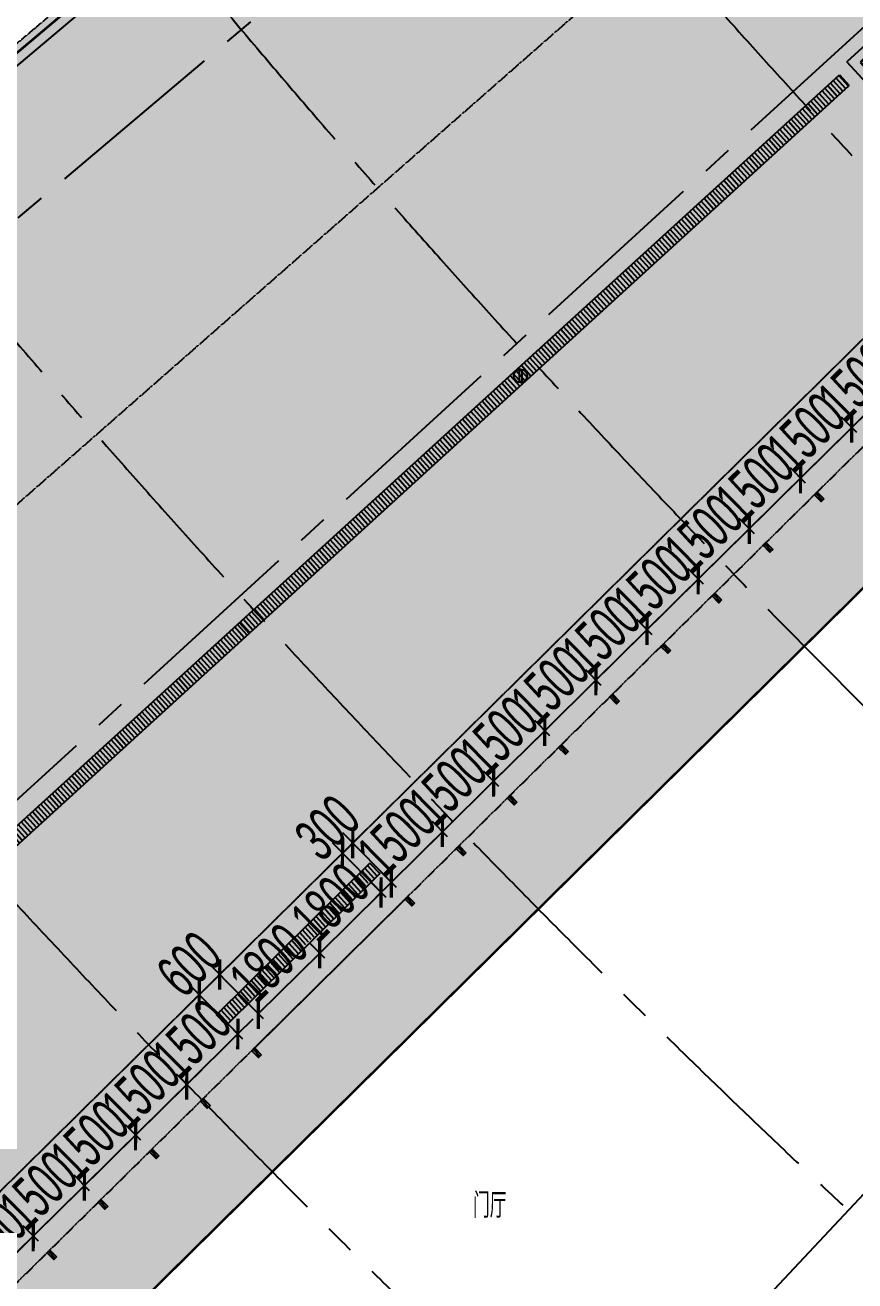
# Model space of a CAD drawing. Extents: x -668578 to 2331563, y -1202445 to 1620273.
# Drawn here: x 427372 to 444679, y 121794 to 147993 of the extents above; entities that cross this region are included whole.
import ezdxf

# ---------------------------------------------------------------- set-up
doc = ezdxf.new("R2010")
doc.units = 0
for name, pattern in [('CENTER2', [28.575, 19.05, -3.175, 3.175, -3.175]), ('DASH', [0.35, 0.25, -0.1]), ('DASHED2', [9.525, 6.35, -3.175]), ('DOT2', [0.125, 0, -0.125])]:
    doc.linetypes.add(name, pattern=pattern)
doc.layers.get('0').update_dxf_attribs({"color": 8})
doc.layers.get('Defpoints').update_dxf_attribs({"color": 8})
for name, color, linetype in [('#标注', 8, 'Continuous'), ('#轴线', 8, 'CENTER2'), ('A-DIMS-150', 8, 'Continuous'), ('A-FLOR-OTLN', 8, 'DOT2'), ('A-ROOF-DRAN', 8, 'Continuous'), ('A-WIND-FRAM', 8, 'Continuous'), ('dim', 8, 'Continuous'), ('EQUIP_雨水斗', 8, 'Continuous'), ('墙身详图-标注', 8, 'Continuous'), ('外轮廓', 8, 'Continuous'), ('建-文字', 8, 'Continuous'), ('降板', 8, 'Continuous')]:
    doc.layers.add(name, color=color, linetype=linetype)
doc.layers.add('A-X-CHEK', color=8, linetype='DASHED2', plot=False)
doc.styles.add('JHZX', font='jrs.shx', dxfattribs={"width": 0.6, "bigfont": 'jhz.shx'})
doc.styles.add('XD2008', font='xd-hzs.shx', dxfattribs={"width": 0.7, "bigfont": 'xd-hztxt.shx'})
doc.dimstyles.new('JZBZ-300', dxfattribs={"dimscale": 300, "dimtxt": 3, "dimasz": 1.5, "dimexe": 1, "dimexo": 1, "dimgap": 0.5, "dimtad": 1, "dimdec": 0, "dimdsep": 46, "dimtxsty": 'JHZX', "dimblk1": 'ARCHTICK', "dimblk2": 'ARCHTICK', "dimsah": 1, "dimcen": 0, "dimclrd": 1, "dimclre": 1, "dimclrt": 2, "dimazin": 2, "dimtfac": 1, "dimtdec": 0, "dimtix": 1, "dimtmove": 0, "dimatfit": 3, "dimfxl": 0, "dimtolj": 1, "dimlwd": -1, "dimlwe": -1, "dimarcsym": 0})
pattern_1 = [(132, (-1726037.326, -423744.27), (-58.9871205, -53.112242), [])]

# ---------------------------------------------------------------- blocks, each defined once
blk = doc.blocks.new('DSGDFG')
at = {"layer": '#标注', "ltscale": 300}
blk.add_arc((197092.2, 166179.2), 257800, 220.136073, 263.11563, dxfattribs=at)
at = {"layer": '#轴线', "ltscale": 200}
for p, q in [((-1467, -1223.5), (52211.6, 44032.2)), ((5300.7, -8926), (57146, 38408.6)), ((62298.5, 32984.1), (12368.2, -16353.9)), ((19724.4, -23495.6), (67661.1, 27767.3))]:
    blk.add_line(p, q, dxfattribs=at)
for radius in [206950, 212800, 220600, 228400, 236200, 244000, 251800, 257800]:
    blk.add_arc((197092.2, 166179.2), radius, 218.438892, 265.140584, dxfattribs=at)
blk = doc.blocks.new('_ARCHTICK')
at = {"color": 0, "linetype": 'ByBlock', "const_width": 0.15}
blk.add_lwpolyline([(-0.5, -0.5), (0.5, 0.5)], dxfattribs=at)
blk = doc.blocks.new('*D1785')
at = {"layer": '#标注', "color": 1, "ltscale": 300, "transparency": 16777216}
for p, q in [((445680, 140651), (446000, 140968)), ((445786, 140544), (445469, 140865)), ((445680, 140651), (444613, 139597)), ((444719, 139490), (444402, 139810)), ((444613, 139597), (444293, 139281))]:
    blk.add_line(p, q, dxfattribs=at)
at = {"layer": 'Defpoints', "color": 0, "ltscale": 300, "transparency": 16777216}
for p in [(445997, 140330), (444613, 139597), (444930, 139276)]:
    blk.add_point(p, dxfattribs=at)
at = {"layer": '#标注', "color": 1, "ltscale": 300, "transparency": 16777216, "xscale": 450, "yscale": 450, "zscale": 450}
for p, rotation in [((445680, 140651), 224.6582207629093), ((444613, 139597), 44.65822076290928)]:
    blk.add_blockref('_ARCHTICK', p, dxfattribs=dict(at, rotation=rotation))
at = {"layer": '#标注', "color": 2, "ltscale": 300, "transparency": 16777216, "insert": (444725, 140551), "char_height": 900, "attachment_point": 5, "rotation": 44.6582, "style": 'JHZX'}
blk.add_mtext('\\A1;1500', dxfattribs=at)
blk = doc.blocks.new('*D1786')
at = {"layer": '#标注', "color": 1, "ltscale": 300, "transparency": 16777216}
for p, q in [((444613, 139597), (444933, 139913)), ((444719, 139490), (444402, 139810)), ((444613, 139597), (443546, 138543)), ((443652, 138435), (443335, 138756)), ((443546, 138543), (443226, 138226))]:
    blk.add_line(p, q, dxfattribs=at)
at = {"layer": 'Defpoints', "color": 0, "ltscale": 300, "transparency": 16777216}
for p in [(444930, 139276), (443546, 138543), (443863, 138222)]:
    blk.add_point(p, dxfattribs=at)
at = {"layer": '#标注', "color": 1, "ltscale": 300, "transparency": 16777216, "xscale": 450, "yscale": 450, "zscale": 450}
for p, rotation in [((444613, 139597), 224.6582207629093), ((443546, 138543), 44.65822076290928)]:
    blk.add_blockref('_ARCHTICK', p, dxfattribs=dict(at, rotation=rotation))
at = {"layer": '#标注', "color": 2, "ltscale": 300, "transparency": 16777216, "insert": (443658, 139497), "char_height": 900, "attachment_point": 5, "rotation": 44.6582, "style": 'JHZX'}
blk.add_mtext('\\A1;1500', dxfattribs=at)
blk = doc.blocks.new('*D1787')
at = {"layer": '#标注', "color": 1, "ltscale": 300, "transparency": 16777216}
for p, q in [((443546, 138543), (443866, 138859)), ((443652, 138435), (443335, 138756)), ((443546, 138543), (442479, 137488)), ((442585, 137381), (442268, 137702)), ((442479, 137488), (442159, 137172))]:
    blk.add_line(p, q, dxfattribs=at)
at = {"layer": 'Defpoints', "color": 0, "ltscale": 300, "transparency": 16777216}
for p in [(443863, 138222), (442479, 137488), (442796, 137168)]:
    blk.add_point(p, dxfattribs=at)
at = {"layer": '#标注', "color": 1, "ltscale": 300, "transparency": 16777216, "xscale": 450, "yscale": 450, "zscale": 450}
for p, rotation in [((443546, 138543), 224.6582207629093), ((442479, 137488), 44.65822076290928)]:
    blk.add_blockref('_ARCHTICK', p, dxfattribs=dict(at, rotation=rotation))
at = {"layer": '#标注', "color": 2, "ltscale": 300, "transparency": 16777216, "insert": (442591, 138442), "char_height": 900, "attachment_point": 5, "rotation": 44.6582, "style": 'JHZX'}
blk.add_mtext('\\A1;1500', dxfattribs=at)
blk = doc.blocks.new('*D1788')
at = {"layer": '#标注', "color": 1, "ltscale": 300, "transparency": 16777216}
for p, q in [((442585, 137381), (442268, 137702)), ((442479, 137488), (442799, 137805)), ((442479, 137488), (441412, 136434)), ((441518, 136327), (441201, 136647)), ((441412, 136434), (441092, 136118))]:
    blk.add_line(p, q, dxfattribs=at)
at = {"layer": 'Defpoints', "color": 0, "ltscale": 300, "transparency": 16777216}
for p in [(442796, 137168), (441412, 136434), (441729, 136113)]:
    blk.add_point(p, dxfattribs=at)
at = {"layer": '#标注', "color": 1, "ltscale": 300, "transparency": 16777216, "xscale": 450, "yscale": 450, "zscale": 450}
for p, rotation in [((442479, 137488), 224.6582207629093), ((441412, 136434), 44.65822076290928)]:
    blk.add_blockref('_ARCHTICK', p, dxfattribs=dict(at, rotation=rotation))
at = {"layer": '#标注', "color": 2, "ltscale": 300, "transparency": 16777216, "insert": (441524, 137388), "char_height": 900, "attachment_point": 5, "rotation": 44.6582, "style": 'JHZX'}
blk.add_mtext('\\A1;1500', dxfattribs=at)
blk = doc.blocks.new('*D1789')
at = {"layer": '#标注', "color": 1, "ltscale": 300, "transparency": 16777216}
for p, q in [((441518, 136327), (441201, 136647)), ((441412, 136434), (441732, 136750)), ((441412, 136434), (440345, 135380)), ((440451, 135272), (440134, 135593)), ((440345, 135380), (440025, 135063))]:
    blk.add_line(p, q, dxfattribs=at)
at = {"layer": 'Defpoints', "color": 0, "ltscale": 300, "transparency": 16777216}
for p in [(441729, 136113), (440345, 135380), (440662, 135059)]:
    blk.add_point(p, dxfattribs=at)
at = {"layer": '#标注', "color": 1, "ltscale": 300, "transparency": 16777216, "xscale": 450, "yscale": 450, "zscale": 450}
for p, rotation in [((441412, 136434), 224.6582207629093), ((440345, 135380), 44.65822076290928)]:
    blk.add_blockref('_ARCHTICK', p, dxfattribs=dict(at, rotation=rotation))
at = {"layer": '#标注', "color": 2, "ltscale": 300, "transparency": 16777216, "insert": (440457, 136334), "char_height": 900, "attachment_point": 5, "rotation": 44.6582, "style": 'JHZX'}
blk.add_mtext('\\A1;1500', dxfattribs=at)
blk = doc.blocks.new('*D1790')
at = {"layer": '#标注', "color": 1, "ltscale": 300, "transparency": 16777216}
for p, q in [((440451, 135272), (440134, 135593)), ((440345, 135380), (440665, 135696)), ((440345, 135380), (439278, 134325)), ((439385, 134218), (439067, 134539)), ((439278, 134325), (438958, 134009))]:
    blk.add_line(p, q, dxfattribs=at)
at = {"layer": 'Defpoints', "color": 0, "ltscale": 300, "transparency": 16777216}
for p in [(440662, 135059), (439278, 134325), (439595, 134005)]:
    blk.add_point(p, dxfattribs=at)
at = {"layer": '#标注', "color": 1, "ltscale": 300, "transparency": 16777216, "xscale": 450, "yscale": 450, "zscale": 450}
for p, rotation in [((440345, 135380), 224.6582207629093), ((439278, 134325), 44.65822076290928)]:
    blk.add_blockref('_ARCHTICK', p, dxfattribs=dict(at, rotation=rotation))
at = {"layer": '#标注', "color": 2, "ltscale": 300, "transparency": 16777216, "insert": (439390, 135279), "char_height": 900, "attachment_point": 5, "rotation": 44.6582, "style": 'JHZX'}
blk.add_mtext('\\A1;1500', dxfattribs=at)
blk = doc.blocks.new('*D1791')
at = {"layer": '#标注', "color": 1, "ltscale": 300, "transparency": 16777216}
for p, q in [((439385, 134218), (439067, 134539)), ((439278, 134325), (439598, 134642)), ((439278, 134325), (438211, 133271)), ((438318, 133164), (438000, 133485)), ((438211, 133271), (437891, 132955))]:
    blk.add_line(p, q, dxfattribs=at)
at = {"layer": 'Defpoints', "color": 0, "ltscale": 300, "transparency": 16777216}
for p in [(439595, 134005), (438211, 133271), (438528, 132950)]:
    blk.add_point(p, dxfattribs=at)
at = {"layer": '#标注', "color": 1, "ltscale": 300, "transparency": 16777216, "xscale": 450, "yscale": 450, "zscale": 450}
for p, rotation in [((439278, 134325), 224.6582207629093), ((438211, 133271), 44.65822076290928)]:
    blk.add_blockref('_ARCHTICK', p, dxfattribs=dict(at, rotation=rotation))
at = {"layer": '#标注', "color": 2, "ltscale": 300, "transparency": 16777216, "insert": (438323, 134225), "char_height": 900, "attachment_point": 5, "rotation": 44.6582, "style": 'JHZX'}
blk.add_mtext('\\A1;1500', dxfattribs=at)
blk = doc.blocks.new('*D1792')
at = {"layer": '#标注', "color": 1, "ltscale": 300, "transparency": 16777216}
for p, q in [((438318, 133164), (438000, 133485)), ((438211, 133271), (438531, 133587)), ((438211, 133271), (437144, 132217)), ((437251, 132109), (436933, 132430)), ((437144, 132217), (436824, 131901))]:
    blk.add_line(p, q, dxfattribs=at)
at = {"layer": 'Defpoints', "color": 0, "ltscale": 300, "transparency": 16777216}
for p in [(438528, 132950), (437144, 132217), (437461, 131896)]:
    blk.add_point(p, dxfattribs=at)
at = {"layer": '#标注', "color": 1, "ltscale": 300, "transparency": 16777216, "xscale": 450, "yscale": 450, "zscale": 450}
for p, rotation in [((438211, 133271), 224.6582207629093), ((437144, 132217), 44.65822076290928)]:
    blk.add_blockref('_ARCHTICK', p, dxfattribs=dict(at, rotation=rotation))
at = {"layer": '#标注', "color": 2, "ltscale": 300, "transparency": 16777216, "insert": (437256, 133171), "char_height": 900, "attachment_point": 5, "rotation": 44.6582, "style": 'JHZX'}
blk.add_mtext('\\A1;1500', dxfattribs=at)
blk = doc.blocks.new('*D1793')
at = {"layer": '#标注', "color": 1, "ltscale": 300, "transparency": 16777216}
for p, q in [((437251, 132109), (436933, 132430)), ((437144, 132217), (437464, 132533)), ((437144, 132217), (436077, 131163)), ((436184, 131055), (435866, 131376)), ((436077, 131163), (435757, 130846))]:
    blk.add_line(p, q, dxfattribs=at)
at = {"layer": 'Defpoints', "color": 0, "ltscale": 300, "transparency": 16777216}
for p in [(437461, 131896), (436077, 131163), (436394, 130842)]:
    blk.add_point(p, dxfattribs=at)
at = {"layer": '#标注', "color": 1, "ltscale": 300, "transparency": 16777216, "xscale": 450, "yscale": 450, "zscale": 450}
for p, rotation in [((437144, 132217), 224.6582207629093), ((436077, 131163), 44.65822076290928)]:
    blk.add_blockref('_ARCHTICK', p, dxfattribs=dict(at, rotation=rotation))
at = {"layer": '#标注', "color": 2, "ltscale": 300, "transparency": 16777216, "insert": (436189, 132116), "char_height": 900, "attachment_point": 5, "rotation": 44.6582, "style": 'JHZX'}
blk.add_mtext('\\A1;1500', dxfattribs=at)
blk = doc.blocks.new('*D1794')
at = {"layer": '#标注', "color": 1, "ltscale": 300, "transparency": 16777216}
for p, q in [((436184, 131055), (435866, 131376)), ((436077, 131163), (436397, 131479)), ((436077, 131163), (435010, 130108)), ((435117, 130001), (434800, 130322)), ((435010, 130108), (434690, 129792))]:
    blk.add_line(p, q, dxfattribs=at)
at = {"layer": 'Defpoints', "color": 0, "ltscale": 300, "transparency": 16777216}
for p in [(436394, 130842), (435010, 130108), (435327, 129787)]:
    blk.add_point(p, dxfattribs=at)
at = {"layer": '#标注', "color": 1, "ltscale": 300, "transparency": 16777216, "xscale": 450, "yscale": 450, "zscale": 450}
for p, rotation in [((436077, 131163), 224.6582207629093), ((435010, 130108), 44.65822076290928)]:
    blk.add_blockref('_ARCHTICK', p, dxfattribs=dict(at, rotation=rotation))
at = {"layer": '#标注', "color": 2, "ltscale": 300, "transparency": 16777216, "insert": (435122, 131062), "char_height": 900, "attachment_point": 5, "rotation": 44.6582, "style": 'JHZX'}
blk.add_mtext('\\A1;1500', dxfattribs=at)
blk = doc.blocks.new('*D1795')
at = {"layer": '#标注', "color": 1, "ltscale": 300, "transparency": 16777216}
for p, q in [((431916, 126838), (431599, 127159)), ((431809, 126945), (432130, 127262)), ((431809, 126945), (430743, 125891)), ((430849, 125783), (430532, 126104)), ((430743, 125891), (430422, 125575))]:
    blk.add_line(p, q, dxfattribs=at)
at = {"layer": 'Defpoints', "color": 0, "ltscale": 300, "transparency": 16777216}
for p in [(432127, 126624), (430743, 125891), (431060, 125570)]:
    blk.add_point(p, dxfattribs=at)
at = {"layer": '#标注', "color": 1, "ltscale": 300, "transparency": 16777216, "xscale": 450, "yscale": 450, "zscale": 450}
for p, rotation in [((431809, 126945), 224.6582207629093), ((430743, 125891), 44.65822076290928)]:
    blk.add_blockref('_ARCHTICK', p, dxfattribs=dict(at, rotation=rotation))
at = {"layer": '#标注', "color": 2, "ltscale": 300, "transparency": 16777216, "insert": (430854, 126845), "char_height": 900, "attachment_point": 5, "rotation": 44.6582, "style": 'JHZX'}
blk.add_mtext('\\A1;1500', dxfattribs=at)
blk = doc.blocks.new('*D1796')
at = {"layer": '#标注', "color": 1, "ltscale": 300, "transparency": 16777216}
for p, q in [((430849, 125783), (430532, 126104)), ((430743, 125891), (431063, 126207)), ((430743, 125891), (429676, 124837)), ((429782, 124729), (429465, 125050)), ((429676, 124837), (429355, 124520))]:
    blk.add_line(p, q, dxfattribs=at)
at = {"layer": 'Defpoints', "color": 0, "ltscale": 300, "transparency": 16777216}
for p in [(431060, 125570), (429676, 124837), (429993, 124516)]:
    blk.add_point(p, dxfattribs=at)
at = {"layer": '#标注', "color": 1, "ltscale": 300, "transparency": 16777216, "xscale": 450, "yscale": 450, "zscale": 450}
for p, rotation in [((430743, 125891), 224.6582207629093), ((429676, 124837), 44.65822076290928)]:
    blk.add_blockref('_ARCHTICK', p, dxfattribs=dict(at, rotation=rotation))
at = {"layer": '#标注', "color": 2, "ltscale": 300, "transparency": 16777216, "insert": (429787, 125791), "char_height": 900, "attachment_point": 5, "rotation": 44.6582, "style": 'JHZX'}
blk.add_mtext('\\A1;1500', dxfattribs=at)
blk = doc.blocks.new('*D1797')
at = {"layer": '#标注', "color": 1, "ltscale": 300, "transparency": 16777216}
for p, q in [((429782, 124729), (429465, 125050)), ((429676, 124837), (429996, 125153)), ((429676, 124837), (428609, 123782)), ((428715, 123675), (428398, 123996)), ((428609, 123782), (428288, 123466))]:
    blk.add_line(p, q, dxfattribs=at)
at = {"layer": 'Defpoints', "color": 0, "ltscale": 300, "transparency": 16777216}
for p in [(429993, 124516), (428609, 123782), (428926, 123461)]:
    blk.add_point(p, dxfattribs=at)
at = {"layer": '#标注', "color": 1, "ltscale": 300, "transparency": 16777216, "xscale": 450, "yscale": 450, "zscale": 450}
for p, rotation in [((429676, 124837), 224.6582207629093), ((428609, 123782), 44.65822076290928)]:
    blk.add_blockref('_ARCHTICK', p, dxfattribs=dict(at, rotation=rotation))
at = {"layer": '#标注', "color": 2, "ltscale": 300, "transparency": 16777216, "insert": (428720, 124736), "char_height": 900, "attachment_point": 5, "rotation": 44.6582, "style": 'JHZX'}
blk.add_mtext('\\A1;1500', dxfattribs=at)
blk = doc.blocks.new('*D1798')
at = {"layer": '#标注', "color": 1, "ltscale": 300, "transparency": 16777216}
for p, q in [((428715, 123675), (428398, 123996)), ((428609, 123782), (428929, 124099)), ((428609, 123782), (427542, 122728)), ((427648, 122620), (427331, 122941)), ((427542, 122728), (427222, 122412))]:
    blk.add_line(p, q, dxfattribs=at)
at = {"layer": 'Defpoints', "color": 0, "ltscale": 300, "transparency": 16777216}
for p in [(428926, 123461), (427542, 122728), (427859, 122407)]:
    blk.add_point(p, dxfattribs=at)
at = {"layer": '#标注', "color": 1, "ltscale": 300, "transparency": 16777216, "xscale": 450, "yscale": 450, "zscale": 450}
for p, rotation in [((428609, 123782), 224.6582207629093), ((427542, 122728), 44.65822076290928)]:
    blk.add_blockref('_ARCHTICK', p, dxfattribs=dict(at, rotation=rotation))
at = {"layer": '#标注', "color": 2, "ltscale": 300, "transparency": 16777216, "insert": (427653, 123682), "char_height": 900, "attachment_point": 5, "rotation": 44.6582, "style": 'JHZX'}
blk.add_mtext('\\A1;1500', dxfattribs=at)
blk = doc.blocks.new('*D1799')
at = {"layer": '#标注', "color": 1, "ltscale": 300, "transparency": 16777216}
for p, q in [((427648, 122620), (427331, 122941)), ((427542, 122728), (427862, 123044)), ((427542, 122728), (426475, 121674)), ((426581, 121566), (426264, 121887)), ((426475, 121674), (426155, 121357))]:
    blk.add_line(p, q, dxfattribs=at)
at = {"layer": 'Defpoints', "color": 0, "ltscale": 300, "transparency": 16777216}
for p in [(427859, 122407), (426475, 121674), (426792, 121353)]:
    blk.add_point(p, dxfattribs=at)
at = {"layer": '#标注', "color": 1, "ltscale": 300, "transparency": 16777216, "xscale": 450, "yscale": 450, "zscale": 450}
for p, rotation in [((427542, 122728), 224.6582207629093), ((426475, 121674), 44.65822076290928)]:
    blk.add_blockref('_ARCHTICK', p, dxfattribs=dict(at, rotation=rotation))
at = {"layer": '#标注', "color": 2, "ltscale": 300, "transparency": 16777216, "insert": (426586, 122628), "char_height": 900, "attachment_point": 5, "rotation": 44.6582, "style": 'JHZX'}
blk.add_mtext('\\A1;1500', dxfattribs=at)
blk = doc.blocks.new('*D1811')
at = {"layer": '#标注', "color": 1, "ltscale": 300, "transparency": 16777216}
for p, q in [((435117, 130001), (433996, 131141)), ((434206, 130928), (434527, 131243)), ((434903, 129791), (433782, 130931)), ((434206, 130928), (433992, 130717)), ((433992, 130717), (433671, 130402))]:
    blk.add_line(p, q, dxfattribs=at)
at = {"layer": 'Defpoints', "color": 0, "ltscale": 300, "transparency": 16777216}
for p in [(433992, 130717), (435327, 129787), (435114, 129577)]:
    blk.add_point(p, dxfattribs=at)
at = {"layer": '#标注', "color": 1, "ltscale": 300, "transparency": 16777216, "xscale": 450, "yscale": 450, "zscale": 450}
for p, rotation in [((434206, 130928), 224.5223345707561), ((433992, 130717), 44.52233457075604)]:
    blk.add_blockref('_ARCHTICK', p, dxfattribs=dict(at, rotation=rotation))
at = {"layer": '#标注', "color": 2, "ltscale": 300, "transparency": 16777216, "insert": (433678, 131250), "char_height": 900, "attachment_point": 5, "rotation": 44.5223, "style": 'JHZX'}
blk.add_mtext('\\A1;300', dxfattribs=at)
blk = doc.blocks.new('*D1812')
at = {"layer": '#标注', "color": 1, "ltscale": 300, "transparency": 16777216}
for p, q in [((434902, 129790), (434585, 130110)), ((434796, 129897), (433517, 128630)), ((433622, 128524), (433306, 128844))]:
    blk.add_line(p, q, dxfattribs=at)
at = {"layer": 'Defpoints', "color": 0, "ltscale": 300, "transparency": 16777216}
for p in [(435113, 129577), (433517, 128630), (433833, 128311)]:
    blk.add_point(p, dxfattribs=at)
at = {"layer": '#标注', "color": 1, "ltscale": 300, "transparency": 16777216, "xscale": 450, "yscale": 450, "zscale": 450}
for p, rotation in [((434796, 129897), 44.70297042592183), ((433517, 128630), 224.7029704259218)]:
    blk.add_blockref('_ARCHTICK', p, dxfattribs=dict(at, rotation=rotation))
at = {"layer": '#标注', "color": 2, "ltscale": 300, "transparency": 16777216, "insert": (433735, 129690), "char_height": 900, "attachment_point": 5, "rotation": 44.703, "style": 'JHZX'}
blk.add_mtext('\\A1;1800', dxfattribs=at)
blk = doc.blocks.new('*D1813')
at = {"layer": '#标注', "color": 1, "ltscale": 300, "transparency": 16777216}
for p, q in [((433622, 128524), (433305, 128845)), ((433516, 128632), (432236, 127367)), ((432342, 127259), (432025, 127580))]:
    blk.add_line(p, q, dxfattribs=at)
at = {"layer": 'Defpoints', "color": 0, "ltscale": 300, "transparency": 16777216}
for p in [(433833, 128311), (432236, 127367), (432553, 127046)]:
    blk.add_point(p, dxfattribs=at)
at = {"layer": '#标注', "color": 1, "ltscale": 300, "transparency": 16777216, "xscale": 450, "yscale": 450, "zscale": 450}
for p, rotation in [((433516, 128632), 44.65822076070091), ((432236, 127367), 224.6582207607009)]:
    blk.add_blockref('_ARCHTICK', p, dxfattribs=dict(at, rotation=rotation))
at = {"layer": '#标注', "color": 2, "ltscale": 300, "transparency": 16777216, "insert": (432454, 128426), "char_height": 900, "attachment_point": 5, "rotation": 44.6582, "style": 'JHZX'}
blk.add_mtext('\\A1;1800', dxfattribs=at)
blk = doc.blocks.new('*D1814')
at = {"layer": '#标注', "color": 1, "ltscale": 300, "transparency": 16777216}
for p, q in [((432343, 127259), (431220, 128399)), ((431431, 128185), (431751, 128501)), ((431431, 128185), (431003, 127764)), ((431916, 126838), (430793, 127977)), ((431003, 127764), (430683, 127448))]:
    blk.add_line(p, q, dxfattribs=at)
at = {"layer": 'Defpoints', "color": 0, "ltscale": 300, "transparency": 16777216}
for p in [(431003, 127764), (432554, 127046), (432127, 126624)]:
    blk.add_point(p, dxfattribs=at)
at = {"layer": '#标注', "color": 1, "ltscale": 300, "transparency": 16777216, "xscale": 450, "yscale": 450, "zscale": 450}
for p, rotation in [((431431, 128185), 224.5911108362098), ((431003, 127764), 44.59111083620982)]:
    blk.add_blockref('_ARCHTICK', p, dxfattribs=dict(at, rotation=rotation))
at = {"layer": '#标注', "color": 2, "ltscale": 300, "transparency": 16777216, "insert": (430796, 128402), "char_height": 900, "attachment_point": 5, "rotation": 44.5911, "style": 'JHZX'}
blk.add_mtext('\\A1;600', dxfattribs=at)
blk = doc.blocks.new('幕墙分隔')
for p, q in [((-40, -100), (40, 100)), ((0, 100), (0, -100))]:
    blk.add_line(p, q)
blk.add_lwpolyline([(-40, 100), (40, 100), (40, -100), (-40, -100)], close=True)
blk = doc.blocks.new('$TwtSys$00000139')
at = {"layer": 'EQUIP_雨水斗'}
for p, q in [((-19, 92), (-19, -92)), ((19, 92), (19, -92))]:
    blk.add_line(p, q, dxfattribs=at)
blk.add_circle((0, 0), 93.8, dxfattribs=at)
blk = doc.blocks.new('hgtbrsrree')
at = {"layer": 'EQUIP_雨水斗', "xscale": 1.5, "yscale": 1.5, "zscale": 1.5}
blk.add_blockref('$TwtSys$00000139', (0, 0), dxfattribs=at)
blk = doc.blocks.new('A$C9fbb2d7a')
at = {"layer": 'A-ROOF-DRAN'}
h = blk.add_hatch(dxfattribs=at)
h.set_pattern_fill('ANSI31', color=256, scale=50, angle=87)
h.set_pattern_definition(pattern_1)
h.paths.add_polyline_path([(-113390, 31738), (-113592, 31959), (-147378, 1113), (-147176, 891)])
h = blk.add_hatch(dxfattribs=at)
h.set_pattern_fill('ANSI31', color=256, scale=50, angle=87)
h.set_pattern_definition(pattern_1)
h.paths.add_polyline_path([(-123390, 15512), (-126591, 12349), (-126381, 12135), (-125926, 12585), (-125945, 12604), (-125913, 12636), (-125913, 12636, -0.056402), (-125755, 12754), (-124816, 13681, -0.056402), (-124697, 13838), (-124697, 13838), (-124665, 13869), (-124633, 13901), (-124632, 13901, -0.056402), (-124474, 14019), (-123536, 14946, -0.056402), (-123416, 15103), (-123416, 15103), (-123384, 15135), (-123365, 15115), (-123180, 15298)])
at = {"layer": 'A-X-CHEK'}
h = blk.add_hatch(dxfattribs=at)
h.set_pattern_fill('ANGLE', color=256, scale=200)
h.set_pattern_definition([(0, (-1238859.8, -412081.4), (0, 698.5), [508, -190.5]), (90, (-1238859.8, -412081.4), (-698.5, 4e-14), [508, -190.5])])
edge = h.paths.add_edge_path()
edge.add_line((-151566, 4735), (-115561, 36327))
edge.add_arc((-37220, 106548), 105206, 219.44573, 221.87131, ccw=False)
edge.add_line((-118463, 39706), (-119096, 39172))
edge.add_arc((-121034, 37015), 2900, 48.062, 130.1338)
edge.add_line((-122903, 39232), (-154479, 12611))
edge.add_arc((-152610, 10394), 2900, 130.1338, 220.1563)
edge.add_line((-154826, 8524), (-151566, 4735))
at = {"layer": 'Defpoints'}
h = blk.add_hatch(dxfattribs=at)
h.set_pattern_fill('GRASS', color=8, scale=300, angle=135)
h.set_pattern_definition([(225, (-1238859.8, -412081.4), (-2e-13, -846.65754), [158.7484, -1038.6061]), (180, (-1238859.8, -412081.4), (-6e-14, -846.6581), [158.7484, -687.9097]), (270, (-1238859.8, -412081.4), (846.6581, -6e-14), [158.7484, -687.9097])])
edge = h.paths.add_edge_path()
edge.add_line((-107889, 26401), (-140787, -6107))
edge.add_line((-140787, -6107), (-141018, -6335))
edge.add_arc((55189, 186133), 274848, 220.1159, 224.44881, ccw=False)
edge.add_arc((-153276, 10486), 2250, 130.1329, 220.0451, ccw=False)
edge.add_line((-154726, 12206), (-122692, 39214))
edge.add_arc((-121016, 37269), 2567, 49.4821, 130.7523, ccw=False)
edge.add_line((-119349, 39221), (-118439, 39988))
edge.add_arc((42590, 175095), 210200, 219.99753, 222.53231)
edge.add_line((-112306, 32998), (-113156, 32223))
edge.add_arc((42542, 175044), 211281, 222.53007, 224.65742)
edge.add_line((-107747, 26542), (-107889, 26401))
at = {"layer": 'A-DIMS-150'}
blk.add_line((-120519, 16873), (-120378, 16731), dxfattribs=at)
at = {"layer": 'A-FLOR-OTLN'}
blk.add_line((-111640, 25646), (-142405, -4753), dxfattribs=at)
at = {"layer": 'A-ROOF-DRAN'}
for p, q in [((-147378, 1113), (-113592, 31959)), ((-147176, 891), (-113390, 31738)), ((-113592, 31959), (-113390, 31738)), ((-126109, 20530), (-125906, 20309))]:
    blk.add_line(p, q, dxfattribs=at)
blk.add_lwpolyline([(-123390, 15512), (-123180, 15298), (-126381, 12135), (-126591, 12349)], close=True, dxfattribs=at)
at = {"layer": 'A-X-CHEK'}
blk.add_lwpolyline([(-151566, 4735), (-115561, 36327, -0.010584), (-118463, 39706), (-119096, 39172, 0.374242), (-122903, 39232), (-154479, 12611, 0.414328), (-154826, 8524)], format="xyb", close=True, dxfattribs=at)
at = {"layer": '墙身详图-标注'}
for p, q in [((-123390, 15512), (-126591, 12349)), ((-123180, 15298), (-126381, 12135)), ((-122652, 14765), (-125853, 11602))]:
    blk.add_line(p, q, dxfattribs=at)
at = {"layer": '外轮廓', "color": 3}
blk.add_line((-112589, 33011), (-113438, 32235), dxfattribs=at)
for points in [[(-118439, 39988), (-119349, 39221, 0.364136), (-122692, 39214), (-154726, 12206, 0.413765), (-154998, 9039, 0.018102), (-142469, -4819)], [(-118463, 39706), (-119352, 38956, 0.383971), (-122563, 39061), (-154597, 12054, 0.413765), (-154845, 9167, 0.018099), (-142328, -4677)], [(-84887, 6266, -0.04572), (-113438, 32235, -0.04572)]]:
    blk.add_lwpolyline(points, format="xyb", dxfattribs=at)
at = {"layer": '外轮廓', "color": 3, "linetype": 'DASH', "ltscale": 5}
blk.add_lwpolyline([(-112763, 26786), (-144951, -5020, 0.412976), (-144980, -8689, 0.149442), (-10150, -82155, 0.414726), (-7076, -80123), (1875, -35767, 0.413123), (-150, -32706, -0.149509), (-109077, 26754, 0.415715), (-112763, 26786)], format="xyb", close=True, dxfattribs=at)
at = {"layer": '外轮廓'}
for radius, start, end in [(195700, 211.06464, 249.3814), (195500, 211.09996, 249.38124)]:
    blk.add_arc((42590, 175095), radius, start, end, dxfattribs=at)
at = {"layer": '降板', "linetype": 'DASH', "const_width": 50}
blk.add_lwpolyline([(-107889, 26401), (-140787, -6107), (-141018, -6335, -0.018908), (-154998, 9039, -0.413765), (-154726, 12206), (-122692, 39214, -0.370259), (-119349, 39221), (-118439, 39988, 0.011061), (-112306, 32998), (-113156, 32223, 0.009283), (-107747, 26542)], format="xyb", close=True, dxfattribs=at)
at = {"layer": 'A-ROOF-DRAN'}
blk.add_blockref('hgtbrsrree', (-120248, 25680), dxfattribs=at)
at = {"layer": 'A-WIND-FRAM', "rotation": 224.6582207605981}
for p in [(-114018, 23156), (-115085, 22102), (-116152, 21048), (-117219, 19993), (-118286, 18939), (-119353, 17885), (-120420, 16830), (-121487, 15776), (-122554, 14722), (-125755, 11559), (-126822, 10504), (-127889, 9450), (-128956, 8396), (-130023, 7342)]:
    blk.add_blockref('幕墙分隔', p, dxfattribs=at)
at = {"layer": '建-文字', "style": 'XD2008', "width": 0.7}
blk.add_text('门厅', height=525, dxfattribs=at).set_placement((-121238, 8113))
blk = doc.blocks.new('HFJHG')
at = {"layer": '#标注', "ltscale": 300}
for p1, p2, distance, picture, middle in [((445997.2, 140330.4), (444930.2, 139276.1), -451.2, '*D1785', (444724.9, 140551)), ((444930.2, 139276.1), (443863.2, 138221.8), -451.2, '*D1786', (443657.9, 139496.7)), ((443863.2, 138221.8), (442796.3, 137167.5), -451.2, '*D1787', (442590.9, 138442.4)), ((442796.3, 137167.5), (441729.3, 136113.2), -451.2, '*D1788', (441524, 137388)), ((441729.3, 136113.2), (440662.3, 135058.9), -451.2, '*D1789', (440457, 136333.7)), ((440662.3, 135058.9), (439595.4, 134004.6), -451.2, '*D1790', (439390, 135279.4)), ((439595.4, 134004.6), (438528.4, 132950.2), -451.2, '*D1791', (438323.1, 134225.1)), ((438528.4, 132950.2), (437461.4, 131895.9), -451.2, '*D1792', (437256.1, 133170.8)), ((437461.4, 131895.9), (436394.5, 130841.6), -451.2, '*D1793', (436189.1, 132116.5)), ((435327.5, 129787.3), (435113.7, 129577), -1599.3, '*D1811', (433678.5, 131250.2)), ((436394.5, 130841.6), (435327.5, 129787.3), -451.2, '*D1794', (435122.1, 131062.2)), ((435112.7, 129577), (433833.3, 128310.8), -449.7, '*D1812', (433734.6, 129690)), ((433833.3, 128310.8), (432552.9, 127045.6), -451.2, '*D1813', (432454.3, 128425.9)), ((432553.9, 127045.6), (432126.6, 126624.4), -1600, '*D1814', (430795.8, 128401.7)), ((432126.6, 126624.4), (431059.6, 125570), -451.2, '*D1795', (430854.3, 126844.9)), ((431059.6, 125570), (429992.7, 124515.7), -451.2, '*D1796', (429787.3, 125790.6)), ((429992.7, 124515.7), (428925.7, 123461.4), -451.2, '*D1797', (428720.3, 124736.3)), ((428925.7, 123461.4), (427858.7, 122407.1), -451.2, '*D1798', (427653.4, 123682)), ((427858.7, 122407.1), (426791.7, 121352.8), -451.2, '*D1799', (426586.4, 122627.6))]:
    dim = blk.add_aligned_dim(p1=p1, p2=p2, distance=distance, dimstyle='JZBZ-300', dxfattribs=at)
    dim.commit()
    dim.dimension.update_dxf_attribs({"geometry": picture, "text_midpoint": middle})

msp = doc.modelspace()

# ---------------------------------------------------------------- block references
at = {"layer": '#标注'}
for name, p in [('DSGDFG', (403448.9, 123910)), ('HFJHG', (0, 0))]:
    msp.add_blockref(name, p, dxfattribs=at)
at = {"layer": 'dim', "ltscale": 300}
msp.add_blockref('A$C9fbb2d7a', (557951.5, 114994.4), dxfattribs=at)

doc.saveas('drawing.dxf')
